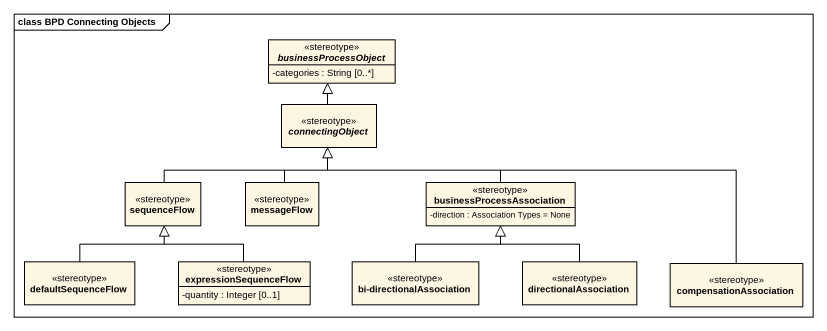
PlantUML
@startuml
mainframe class BPD Connecting Objects
hide circle
hide empty members
skinparam classAttributeIconSize 0
abstract class businessProcessObject <<stereotype>> {
  -categories : String [0..*]
}
abstract class connectingObject <<stereotype>>
class sequenceFlow <<stereotype>>
class messageFlow <<stereotype>>
class businessProcessAssociation <<stereotype>> {
  -direction : Association Types = None
}
class defaultSequenceFlow <<stereotype>>
class expressionSequenceFlow <<stereotype>> {
  -quantity : Integer [0..1]
}
class "bi-directionalAssociation" as bi_directionalAssociation <<stereotype>>
class directionalAssociation <<stereotype>>
class compensationAssociation <<stereotype>>
connectingObject -up-|> businessProcessObject
sequenceFlow -right-|> connectingObject
messageFlow -up-|> connectingObject
businessProcessAssociation -left-|> connectingObject
defaultSequenceFlow -up-|> sequenceFlow
expressionSequenceFlow -up-|> sequenceFlow
bi_directionalAssociation -up-|> businessProcessAssociation
directionalAssociation -up-|> businessProcessAssociation
compensationAssociation -left-|> connectingObject
@enduml
